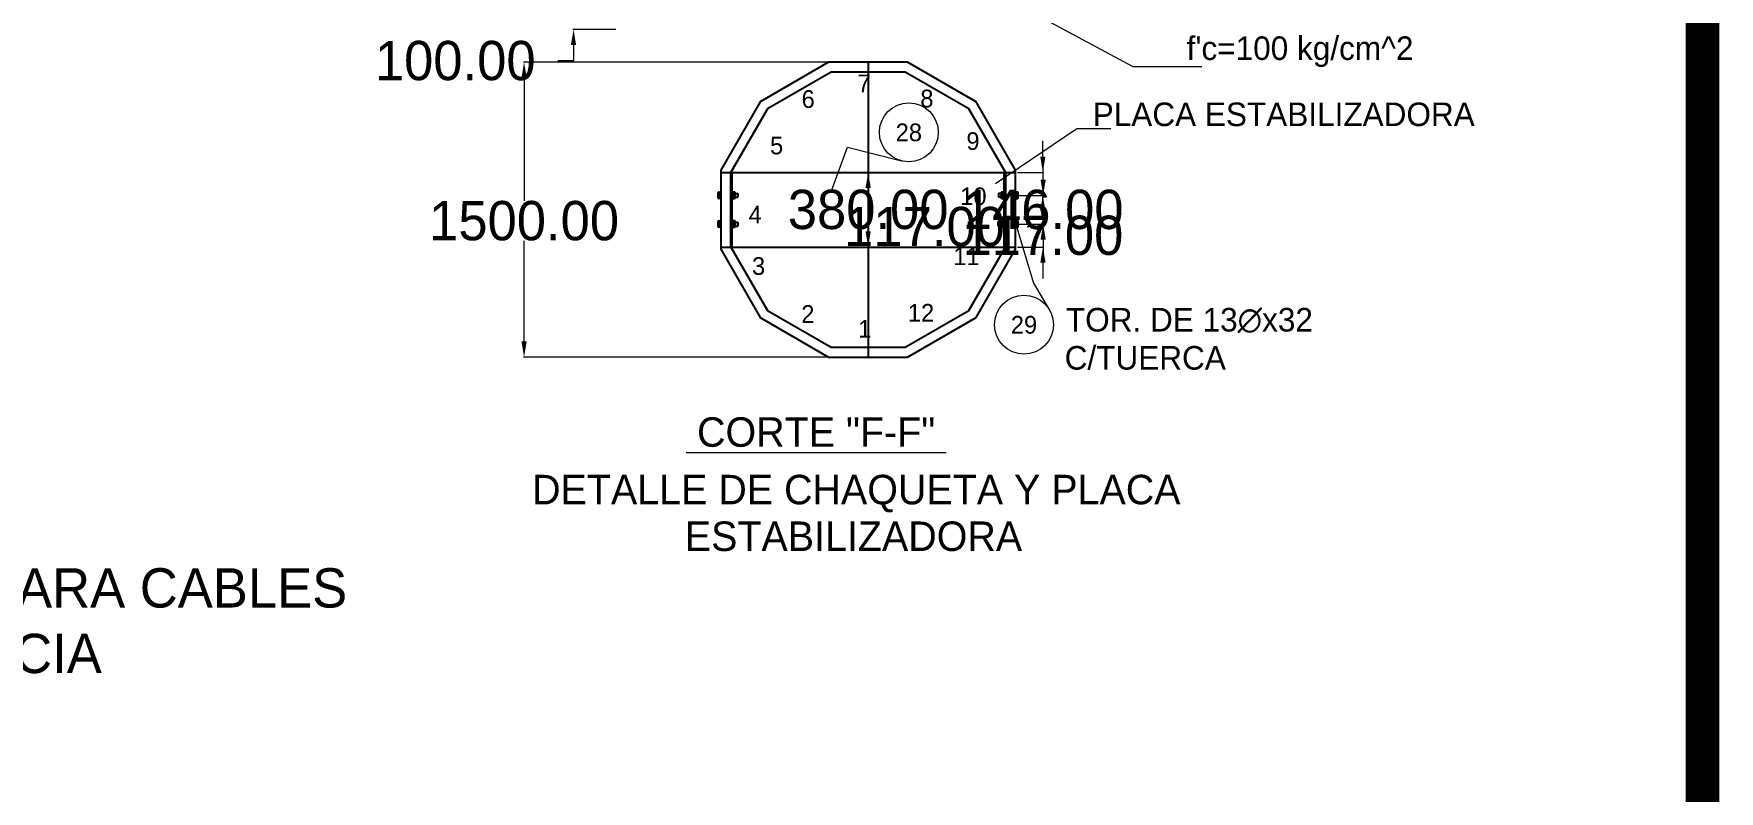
# Model space of a CAD drawing. Header units: centimetres. Extents: x 14 to 66415, y 14 to 43040.
# Drawn here: x 57839 to 66415, y 22898 to 26753 of the extents above; entities that cross this region are included whole.
import ezdxf
from ezdxf.enums import TextEntityAlignment as Align

# ---------------------------------------------------------------- set-up
doc = ezdxf.new("R2010")
doc.units = ezdxf.units.CM
doc.header["$LTSCALE"] = 10
doc.header["$MEASUREMENT"] = 0
doc.layers.get('0').update_dxf_attribs({"linetype": 'CONTINUOUS'})
doc.layers.get('DEFPOINTS').update_dxf_attribs({"color": 2, "linetype": 'CONTINUOUS'})
for name, color, linetype in [('ACERO1', 144, 'CONTINUOUS'), ('DIMENCIONES', 252, 'CONTINUOUS'), ('Ductos', 30, 'CONTINUOUS'), ('MARCO', 7, 'CONTINUOUS'), ('TEXT', 7, 'CONTINUOUS'), ('TEXTOS', 7, 'CONTINUOUS')]:
    doc.layers.add(name, color=color, linetype=linetype)
doc.styles.get("Standard").update_dxf_attribs({"font": ''})
doc.styles.get('Standard').set_extended_font_data('Zurich Ex BT')
doc.dimstyles.get("Standard").update_dxf_attribs({"dimtxt": 200, "dimasz": 80, "dimexe": 3, "dimexo": 10, "dimgap": 0.09, "dimtad": 0, "dimtih": 1, "dimtoh": 1, "dimzin": 0, "dimdsep": 46, "dimtxsty": 'Standard', "dimcen": 0.09, "dimclrd": 256, "dimclre": 256, "dimclrt": 256, "dimadec": 0, "dimazin": 0, "dimtfac": 1, "dimtofl": 0, "dimtmove": 0, "dimatfit": 3, "dimfxl": 0, "dimtolj": 1, "dimtzin": 0, "dimlwd": 0, "dimlwe": 0, "dimarcsym": 0})

# ---------------------------------------------------------------- blocks, each defined once
blk = doc.blocks.new('*D108')
at = {"layer": 'DEFPOINTS', "color": 0}
for p in [(62084.5, 26607.3), (60333.8, 25107.3), (62084.5, 25107.3)]:
    blk.add_point(p, dxfattribs=at)
at = {"layer": 'DIMENCIONES', "lineweight": 0}
for p, q in [((62074.5, 26607.3), (60330.8, 26607.3)), ((60333.8, 26527.3), (60333.8, 25902.1)), ((60333.8, 25187.3), (60333.8, 25698.5)), ((62074.5, 25107.3), (60330.8, 25107.3))]:
    blk.add_line(p, q, dxfattribs=at)
at = {"layer": 'DIMENCIONES'}
for points in [[(60320.5, 26527.3), (60347.2, 26527.3), (60333.8, 26607.3)], [(60320.5, 25187.3), (60347.2, 25187.3), (60333.8, 25107.3)]]:
    blk.add_solid(points, dxfattribs=at)
at = {"layer": 'DIMENCIONES', "insert": (60333.8, 25800.3), "char_height": 200, "attachment_point": 5}
blk.add_mtext('\\A1;1500.00', dxfattribs=at)
blk = doc.blocks.new('*D109')
at = {"layer": 'DEFPOINTS', "color": 0}
for p in [(62834.5, 26047.3), (62834.5, 25930.3), (62973.4, 25930.3)]:
    blk.add_point(p, dxfattribs=at)
at = {"layer": 'DIMENCIONES', "lineweight": 0}
for p, q in [((62973.4, 26127.3), (62973.4, 26207.3)), ((62844.5, 26047.3), (62976.4, 26047.3)), ((62844.5, 25930.3), (62976.4, 25930.3)), ((62973.4, 25850.3), (62973.4, 25770.3)), ((62973.4, 25770.3), (62893.4, 25770.3))]:
    blk.add_line(p, q, dxfattribs=at)
at = {"layer": 'DIMENCIONES'}
for points in [[(62960, 26127.3), (62986.7, 26127.3), (62973.4, 26047.3)], [(62960, 25850.3), (62986.7, 25850.3), (62973.4, 25930.3)]]:
    blk.add_solid(points, dxfattribs=at)
at = {"layer": 'DIMENCIONES', "insert": (62371.4, 25770.3), "char_height": 200, "attachment_point": 5}
blk.add_mtext('\\A1;117.00', dxfattribs=at)
blk = doc.blocks.new('*D110')
at = {"layer": 'DEFPOINTS', "color": 0}
for p in [(62834.5, 25930.3), (62834.5, 25784.3), (62975.1, 25784.3)]:
    blk.add_point(p, dxfattribs=at)
at = {"layer": 'DIMENCIONES', "lineweight": 0}
for p, q in [((62975.1, 26010.3), (62975.1, 26090.3)), ((62844.5, 25930.3), (62978.1, 25930.3)), ((62844.5, 25784.3), (62978.1, 25784.3)), ((62975.1, 25704.3), (62975.1, 25624.3))]:
    blk.add_line(p, q, dxfattribs=at)
at = {"layer": 'DIMENCIONES'}
for points in [[(62961.8, 26010.3), (62988.4, 26010.3), (62975.1, 25930.3)], [(62961.8, 25704.3), (62988.4, 25704.3), (62975.1, 25784.3)]]:
    blk.add_solid(points, dxfattribs=at)
at = {"layer": 'DIMENCIONES', "insert": (62975.1, 25857.3), "char_height": 200, "attachment_point": 5}
blk.add_mtext('\\A1;146.00', dxfattribs=at)
blk = doc.blocks.new('*D111')
at = {"layer": 'DEFPOINTS', "color": 0}
for p in [(62834.5, 25784.3), (62834.5, 25667.3), (62973.9, 25667.3)]:
    blk.add_point(p, dxfattribs=at)
at = {"layer": 'DIMENCIONES', "lineweight": 0}
for p, q in [((62973.9, 25864.3), (62973.9, 25944.3)), ((62844.5, 25784.3), (62976.9, 25784.3)), ((62844.5, 25667.3), (62976.9, 25667.3)), ((62973.9, 25587.3), (62973.9, 25507.3))]:
    blk.add_line(p, q, dxfattribs=at)
at = {"layer": 'DIMENCIONES'}
for points in [[(62960.6, 25864.3), (62987.2, 25864.3), (62973.9, 25784.3)], [(62960.6, 25587.3), (62987.2, 25587.3), (62973.9, 25667.3)]]:
    blk.add_solid(points, dxfattribs=at)
at = {"layer": 'DIMENCIONES', "insert": (62973.9, 25725.8), "char_height": 200, "attachment_point": 5}
blk.add_mtext('\\A1;117.00', dxfattribs=at)
blk = doc.blocks.new('*D48')
at = {"layer": 'ACERO1', "lineweight": 0}
for p, q in [((60585.4, 26954.8), (60585.4, 27034.8)), ((60800.6, 26874.8), (60582.4, 26874.8)), ((60800.6, 26774.8), (60582.4, 26774.8)), ((60585.4, 26694.8), (60585.4, 26614.8)), ((60585.4, 26614.8), (60505.4, 26614.8))]:
    blk.add_line(p, q, dxfattribs=at)
at = {"layer": 'ACERO1'}
for points in [[(60572, 26954.8), (60598.7, 26954.8), (60585.4, 26874.8)], [(60572, 26694.8), (60598.7, 26694.8), (60585.4, 26774.8)]]:
    blk.add_solid(points, dxfattribs=at)
at = {"layer": 'DEFPOINTS', "color": 0}
for p in [(60810.6, 26874.8), (60585.4, 26774.8), (60810.6, 26774.8)]:
    blk.add_point(p, dxfattribs=at)
at = {"layer": 'ACERO1', "insert": (59983.5, 26614.8), "char_height": 200, "attachment_point": 5}
blk.add_mtext('\\A1;100.00', dxfattribs=at)
blk = doc.blocks.new('*D152')
at = {"layer": 'ACERO1', "lineweight": 0}
for p, q in [((62074.5, 26047.3), (62081.5, 26047.3)), ((62084.5, 25967.3), (62084.5, 25959.1)), ((62084.5, 25747.3), (62084.5, 25755.5)), ((62074.5, 25667.3), (62081.5, 25667.3))]:
    blk.add_line(p, q, dxfattribs=at)
at = {"layer": 'ACERO1'}
for points in [[(62071.2, 25967.3), (62097.9, 25967.3), (62084.5, 26047.3)], [(62071.2, 25747.3), (62097.9, 25747.3), (62084.5, 25667.3)]]:
    blk.add_solid(points, dxfattribs=at)
at = {"layer": 'DEFPOINTS', "color": 0}
for p in [(62084.5, 26047.3), (62084.5, 25667.3), (62084.5, 25667.3)]:
    blk.add_point(p, dxfattribs=at)
at = {"layer": 'ACERO1', "insert": (62084.5, 25857.3), "char_height": 200, "attachment_point": 5}
blk.add_mtext('\\A1;380.00', dxfattribs=at)

msp = doc.modelspace()

# ---------------------------------------------------------------- linework, layer by layer
at = {"layer": 'ACERO1'}
for p, q in [((62084.525, 26607.283), (62084.525, 25107.283)), ((62084.525, 26557.283), (62084.525, 25157.283)), ((61334.525, 26047.283), (62834.525, 26047.283)), ((61321.525, 25940.283), (61321.525, 25943.283)), ((61321.525, 25920.283), (61321.525, 25940.283)), ((61321.525, 25930.283), (61334.525, 25930.283)), ((61321.525, 25917.283), (61321.525, 25920.283)), ((61324.11, 25946.283), (61334.525, 25946.283)), ((61324.11, 25940.283), (61334.525, 25940.283)), ((61334.525, 25920.283), (61324.11, 25920.283)), ((61334.525, 25914.283), (61324.11, 25914.283)), ((61325.006, 25914.283), (61325.006, 25946.283)), ((61328.025, 25914.283), (61325.006, 25914.283)), ((61328.025, 25914.283), (61328.025, 25914.283)), ((61334.525, 25914.283), (61334.525, 25946.283)), ((61384.525, 25943.283), (61384.525, 25917.283)), ((61384.525, 25943.283), (61384.525, 25917.283)), ((61392.317, 25930.283), (61395.799, 25940.283)), ((61395.799, 25920.283), (61392.317, 25930.283)), ((61392.317, 25930.283), (61407.902, 25930.283)), ((61395.799, 25914.283), (61395.799, 25946.283)), ((61404.421, 25946.283), (61395.799, 25946.283)), ((61395.799, 25940.283), (61404.421, 25940.283)), ((61404.421, 25940.283), (61395.799, 25940.283)), ((61404.421, 25920.283), (61395.799, 25920.283)), ((61395.799, 25920.283), (61400.11, 25920.283)), ((61404.421, 25914.283), (61395.799, 25914.283)), ((61398.817, 25914.283), (61395.799, 25914.283)), ((61395.799, 25914.283), (61404.421, 25914.283)), ((61398.817, 25914.283), (61398.817, 25914.283)), ((61400.11, 25914.283), (61400.11, 25946.283)), ((61407.902, 25930.283), (61404.421, 25940.283)), ((61404.421, 25940.283), (61420.602, 25940.283)), ((61404.421, 25920.283), (61407.902, 25930.283)), ((61404.421, 25920.283), (61420.602, 25920.283)), ((61407.902, 25940.283), (61407.902, 25920.283)), ((61420.602, 25940.283), (61420.602, 25920.283)), ((62764.628, 25940.283), (62748.447, 25940.283)), ((62748.447, 25940.283), (62748.447, 25920.283)), ((62764.628, 25920.283), (62748.447, 25920.283)), ((62761.147, 25930.283), (62764.628, 25940.283)), ((62761.147, 25940.283), (62761.147, 25920.283)), ((62764.628, 25920.283), (62761.147, 25930.283)), ((62776.732, 25930.283), (62761.147, 25930.283)), ((62764.628, 25946.283), (62773.25, 25946.283)), ((62773.25, 25940.283), (62764.628, 25940.283)), ((62764.628, 25940.283), (62773.25, 25940.283)), ((62764.628, 25920.283), (62773.25, 25920.283)), ((62764.628, 25914.283), (62773.25, 25914.283)), ((62773.25, 25914.283), (62764.628, 25914.283)), ((62768.939, 25914.283), (62768.939, 25946.283)), ((62773.25, 25920.283), (62768.939, 25920.283)), ((62770.232, 25914.283), (62770.232, 25914.283)), ((62770.232, 25914.283), (62773.25, 25914.283)), ((62773.25, 25914.283), (62773.25, 25946.283)), ((62776.732, 25930.283), (62773.25, 25940.283)), ((62773.25, 25920.283), (62776.732, 25930.283)), ((62844.939, 25946.283), (62834.525, 25946.283)), ((62844.939, 25940.283), (62834.525, 25940.283)), ((62847.525, 25930.283), (62834.525, 25930.283)), ((62834.525, 25920.283), (62844.939, 25920.283)), ((62834.525, 25914.283), (62844.939, 25914.283)), ((62841.025, 25914.283), (62841.025, 25914.283)), ((62841.025, 25914.283), (62844.043, 25914.283)), ((62844.043, 25914.283), (62844.043, 25946.283)), ((62847.525, 25940.283), (62847.525, 25943.283)), ((62847.525, 25920.283), (62847.525, 25940.283)), ((62847.525, 25917.283), (62847.525, 25920.283)), ((61321.525, 25794.283), (61321.525, 25797.283)), ((61321.525, 25774.283), (61321.525, 25794.283)), ((61321.525, 25784.283), (61334.525, 25784.283)), ((61321.525, 25771.283), (61321.525, 25774.283)), ((61324.11, 25800.283), (61334.525, 25800.283)), ((61324.11, 25794.283), (61334.525, 25794.283)), ((61334.525, 25774.283), (61324.11, 25774.283)), ((61334.525, 25768.283), (61324.11, 25768.283)), ((61325.006, 25768.283), (61325.006, 25800.283)), ((61328.025, 25768.283), (61325.006, 25768.283)), ((61328.025, 25768.283), (61328.025, 25768.283)), ((61334.525, 25768.283), (61334.525, 25800.283)), ((61384.525, 25797.283), (61384.525, 25771.283)), ((61392.317, 25784.283), (61395.799, 25794.283)), ((61395.799, 25774.283), (61392.317, 25784.283)), ((61392.317, 25784.283), (61407.902, 25784.283)), ((61395.799, 25800.283), (61404.421, 25800.283)), ((61395.799, 25768.283), (61395.799, 25800.283)), ((61404.421, 25800.283), (61395.799, 25800.283)), ((61395.799, 25794.283), (61404.421, 25794.283)), ((61404.421, 25794.283), (61395.799, 25794.283)), ((61404.421, 25774.283), (61395.799, 25774.283)), ((61395.799, 25774.283), (61400.11, 25774.283)), ((61404.421, 25768.283), (61395.799, 25768.283)), ((61398.817, 25768.283), (61395.799, 25768.283)), ((61395.799, 25768.283), (61404.421, 25768.283)), ((61398.817, 25768.283), (61398.817, 25768.283)), ((61400.11, 25768.283), (61400.11, 25800.283)), ((61407.902, 25784.283), (61404.421, 25794.283)), ((61404.421, 25794.283), (61420.602, 25794.283)), ((61404.421, 25774.283), (61407.902, 25784.283)), ((61404.421, 25774.283), (61420.602, 25774.283)), ((61407.902, 25794.283), (61407.902, 25774.283)), ((61420.602, 25794.283), (61420.602, 25774.283)), ((62764.628, 25794.283), (62748.447, 25794.283)), ((62748.447, 25794.283), (62748.447, 25774.283)), ((62764.628, 25774.283), (62748.447, 25774.283)), ((62761.147, 25784.283), (62764.628, 25794.283)), ((62761.147, 25794.283), (62761.147, 25774.283)), ((62776.732, 25784.283), (62761.147, 25784.283)), ((62764.628, 25774.283), (62761.147, 25784.283)), ((62773.25, 25800.283), (62764.628, 25800.283)), ((62764.628, 25800.283), (62773.25, 25800.283)), ((62773.25, 25794.283), (62764.628, 25794.283)), ((62764.628, 25794.283), (62773.25, 25794.283)), ((62764.628, 25774.283), (62773.25, 25774.283)), ((62764.628, 25768.283), (62773.25, 25768.283)), ((62773.25, 25768.283), (62764.628, 25768.283)), ((62768.939, 25768.283), (62768.939, 25800.283)), ((62773.25, 25774.283), (62768.939, 25774.283)), ((62770.232, 25768.283), (62770.232, 25768.283)), ((62770.232, 25768.283), (62773.25, 25768.283)), ((62773.25, 25768.283), (62773.25, 25800.283)), ((62776.732, 25784.283), (62773.25, 25794.283)), ((62773.25, 25774.283), (62776.732, 25784.283)), ((62844.939, 25800.283), (62834.525, 25800.283)), ((62844.939, 25794.283), (62834.525, 25794.283)), ((62847.525, 25784.283), (62834.525, 25784.283)), ((62834.525, 25774.283), (62844.939, 25774.283)), ((62834.525, 25768.283), (62844.939, 25768.283)), ((62841.025, 25768.283), (62841.025, 25768.283)), ((62841.025, 25768.283), (62844.043, 25768.283)), ((62844.043, 25768.283), (62844.043, 25800.283)), ((62847.525, 25794.283), (62847.525, 25797.283)), ((62847.525, 25774.283), (62847.525, 25794.283)), ((62847.525, 25771.283), (62847.525, 25774.283)), ((61334.525, 25667.283), (62834.525, 25667.283))]:
    msp.add_line(p, q, dxfattribs=at)
for points in [[(61883.563, 26607.283), (61535.486, 26406.321), (61334.525, 26058.244), (61334.525, 25656.321), (61535.486, 25308.244), (61883.563, 25107.283), (62285.486, 25107.283), (62633.563, 25308.244), (62834.525, 25656.321), (62834.525, 26058.244), (62633.563, 26406.321), (62285.486, 26607.283)], [(61896.96, 26557.283), (61572.089, 26369.718), (61384.525, 26044.847), (61384.525, 25669.718), (61572.089, 25344.847), (61896.96, 25157.283), (62272.089, 25157.283), (62596.96, 25344.847), (62784.525, 25669.718), (62784.525, 26044.847), (62596.96, 26369.718), (62272.089, 26557.283)]]:
    msp.add_lwpolyline(points, close=True, dxfattribs=at)
for points in [[(61392.317, 25667.283), (61392.317, 26047.283)], [(62776.732, 25667.283), (62776.732, 26047.283)]]:
    msp.add_lwpolyline(points, dxfattribs=at)
for centre, radius, start, end in [((61324.558, 25943.283), 3.033, 81.5031376, 278.4968624), ((61337.627, 25930.283), 16.102, 141.6090941, 218.3909059), ((61324.558, 25917.283), 3.033, 81.5031376, 278.4968624), ((61395.35, 25943.283), 3.033, 81.5031376, 278.4968624), ((61395.35, 25917.283), 3.033, 81.5031376, 278.4968624), ((61404.869, 25943.283), 3.033, 261.5031376, 98.4968624), ((61404.869, 25917.283), 3.033, 261.5031376, 98.4968624), ((62764.18, 25943.283), 3.033, 81.5031376, 278.4968624), ((62764.18, 25917.283), 3.033, 81.5031376, 278.4968624), ((62773.699, 25943.283), 3.033, 261.5031376, 98.4968624), ((62773.699, 25917.283), 3.033, 261.5031376, 98.4968624), ((62844.491, 25943.283), 3.033, 261.5031376, 98.4968624), ((62831.422, 25930.283), 16.102, 321.6090941, 38.3909059), ((62844.491, 25917.283), 3.033, 261.5031376, 98.4968624), ((61324.558, 25797.283), 3.033, 81.5031376, 278.4968624), ((61337.627, 25784.283), 16.102, 141.6090941, 218.3909059), ((61324.558, 25771.283), 3.033, 81.5031376, 278.4968624), ((61395.35, 25797.283), 3.033, 81.5031376, 278.4968624), ((61395.35, 25771.283), 3.033, 81.5031376, 278.4968624), ((61404.869, 25797.283), 3.033, 261.5031376, 98.4968624), ((61404.869, 25771.283), 3.033, 261.5031376, 98.4968624), ((62764.18, 25797.283), 3.033, 81.5031376, 278.4968624), ((62764.18, 25771.283), 3.033, 81.5031376, 278.4968624), ((62773.699, 25797.283), 3.033, 261.5031376, 98.4968624), ((62773.699, 25771.283), 3.033, 261.5031376, 98.4968624), ((62844.491, 25797.283), 3.033, 261.5031376, 98.4968624), ((62831.422, 25784.283), 16.102, 321.6090941, 38.3909059), ((62844.491, 25771.283), 3.033, 261.5031376, 98.4968624)]:
    msp.add_arc(centre, radius, start, end, dxfattribs=at)
at = {"layer": 'Ductos'}
for p, q in [((61395.799, 25946.283), (61404.421, 25946.283)), ((62773.25, 25946.283), (62764.628, 25946.283))]:
    msp.add_line(p, q, dxfattribs=at)
at = {"layer": 'MARCO', "linetype": 'Continuous', "const_width": 171.786}
msp.add_lwpolyline([(66329.527, 100), (66329.527, 42954.4), (100, 42954.4), (100, 100)], close=True, dxfattribs=at)
at = {"layer": 'TEXT', "lineweight": 5}
for centre in [(62291.542, 26250.857), (62877.489, 25271.762)]:
    msp.add_circle(centre, 150, dxfattribs=at)

# ---------------------------------------------------------------- texts
for s, height, p in [('PLACA ESTABILIZADORA', 120, (63227.159, 26282.552)), ('TOR. DE 13∅x32', 120, (63090.784, 25237.431)), ('C/TUERCA', 120, (63084.537, 25043.59)), ('DETALLE DE CHAQUETA Y PLACA ', 150, (60374.652, 24358.324)), ('ESTABILIZADORA', 150, (61151.602, 24120.933))]:
    msp.add_text(s, height=height).set_placement(p)
at = {"layer": 'ACERO1', "char_height": 90, "attachment_point": 1}
for s, insert, width in [('7', (62030.681, 26544.967), 70.18174), ('6', (61745.974, 26464.953), 203.67009), ('8', (62349.998, 26467.935), 70.18174), ('9', (62584.459, 26251.4), 70.18174), ('5', (61585.282, 26229.012), 70.18174), ('10', (62552.901, 25970.74), 34.63147), ('11', (62517.444, 25665.182), 153.84584), ('3', (61493.515, 25615.649), 70.18174), ('2', (61744.445, 25371.617), 70.18174), ('12', (62286.603, 25377.56), 70.18174), ('1', (62033.955, 25295.754), 70.18174)]:
    msp.add_mtext(s, dxfattribs=dict(at, insert=insert, width=width))
at = {"layer": 'ACERO1', "insert": (61476.312, 25877.183), "char_height": 90, "attachment_point": 1}
msp.add_mtext('4', dxfattribs=at)
at = {"layer": 'TEXT'}
msp.add_text("f'c=100 kg/cm^ 2", height=120, dxfattribs=at).set_placement((63705.319, 26618.932))
at = {"layer": 'TEXT', "lineweight": 5}
msp.add_text('%%U CORTE "F-F" ', height=150, dxfattribs=at).set_placement((61158.148, 24651.088))
at = {"layer": 'TEXT', "insert": (56372.283, 24033.033), "char_height": 200, "width": 4407.17321, "attachment_point": 1}
msp.add_mtext('\\A1;DUCTOS PARA CABLES \\PDE POTENCIA', dxfattribs=at)
at = {"layer": 'TEXTOS', "lineweight": 5}
for s, p in [('28', (62291.542, 26250.857)), ('29', (62877.489, 25271.762))]:
    msp.add_text(s, height=90, dxfattribs=at).set_placement(p, align=Align.MIDDLE)

# ---------------------------------------------------------------- dimensions: what is measured, and where the dimension line sits
at = {"layer": 'ACERO1'}
for base, p1, p2, picture, middle in [((60585.38, 26774.75), (60810.558, 26874.75), (60810.558, 26774.75), '*D48', (59983.459, 26614.75)), ((62084.525, 25667.283), (62084.525, 26047.283), (62084.525, 25667.283), '*D152', (62084.525, 25857.283))]:
    dim = msp.add_linear_dim(base=base, p1=p1, p2=p2, angle=90, dimstyle='Standard', dxfattribs=at)
    dim.commit()
    dim.dimension.update_dxf_attribs({"geometry": picture, "text_midpoint": middle})
at = {"layer": 'DIMENCIONES'}
for base, p1, p2, picture, middle in [((60333.836, 25107.283), (62084.525, 26607.283), (62084.525, 25107.283), '*D108', (60333.836, 25800.283)), ((62975.114, 25784.283), (62834.525, 25930.283), (62834.525, 25784.283), '*D110', (62975.114, 25857.283)), ((62973.906, 25667.283), (62834.525, 25784.283), (62834.525, 25667.283), '*D111', (62973.906, 25725.783))]:
    dim = msp.add_linear_dim(base=base, p1=p1, p2=p2, angle=90, dimstyle='Standard', dxfattribs=at)
    dim.commit()
    dim.dimension.update_dxf_attribs({"geometry": picture, "text_midpoint": middle, "dimtype": 160})
dim = msp.add_linear_dim(base=(62973.365, 25930.283), p1=(62834.525, 26047.283), p2=(62834.525, 25930.283), angle=90, dimstyle='Standard', dxfattribs=at)
dim.commit()
dim.dimension.update_dxf_attribs({"geometry": '*D109', "text_midpoint": (62371.445, 25770.283)})

# ---------------------------------------------------------------- leaders
at = {"layer": 'TEXT'}
msp.add_leader([(62732.949, 25990.978), (63146.458, 26270.819), (63320.06, 26270.819)], dimstyle='Standard', override={"dimasz": 20, "dimgap": 0.09, "dimtad": 0, "dimclrd": 256}, dxfattribs=at)
at = {"layer": 'TEXTOS'}
for points in [[(62967.345, 26834.323), (63430.621, 26586.042), (63781.863, 26586.042)], [(61900.18, 25958.226), (61978.788, 26175.397), (62254.683, 26105.456)], [(62836.525, 25784.283), (62925.071, 25483.192), (63005.906, 25349.28)]]:
    msp.add_leader(points, dimstyle='Standard', override={"dimasz": 20, "dimgap": 0.09, "dimtad": 0, "dimclrd": 256}, dxfattribs=at)

doc.saveas('drawing.dxf')
